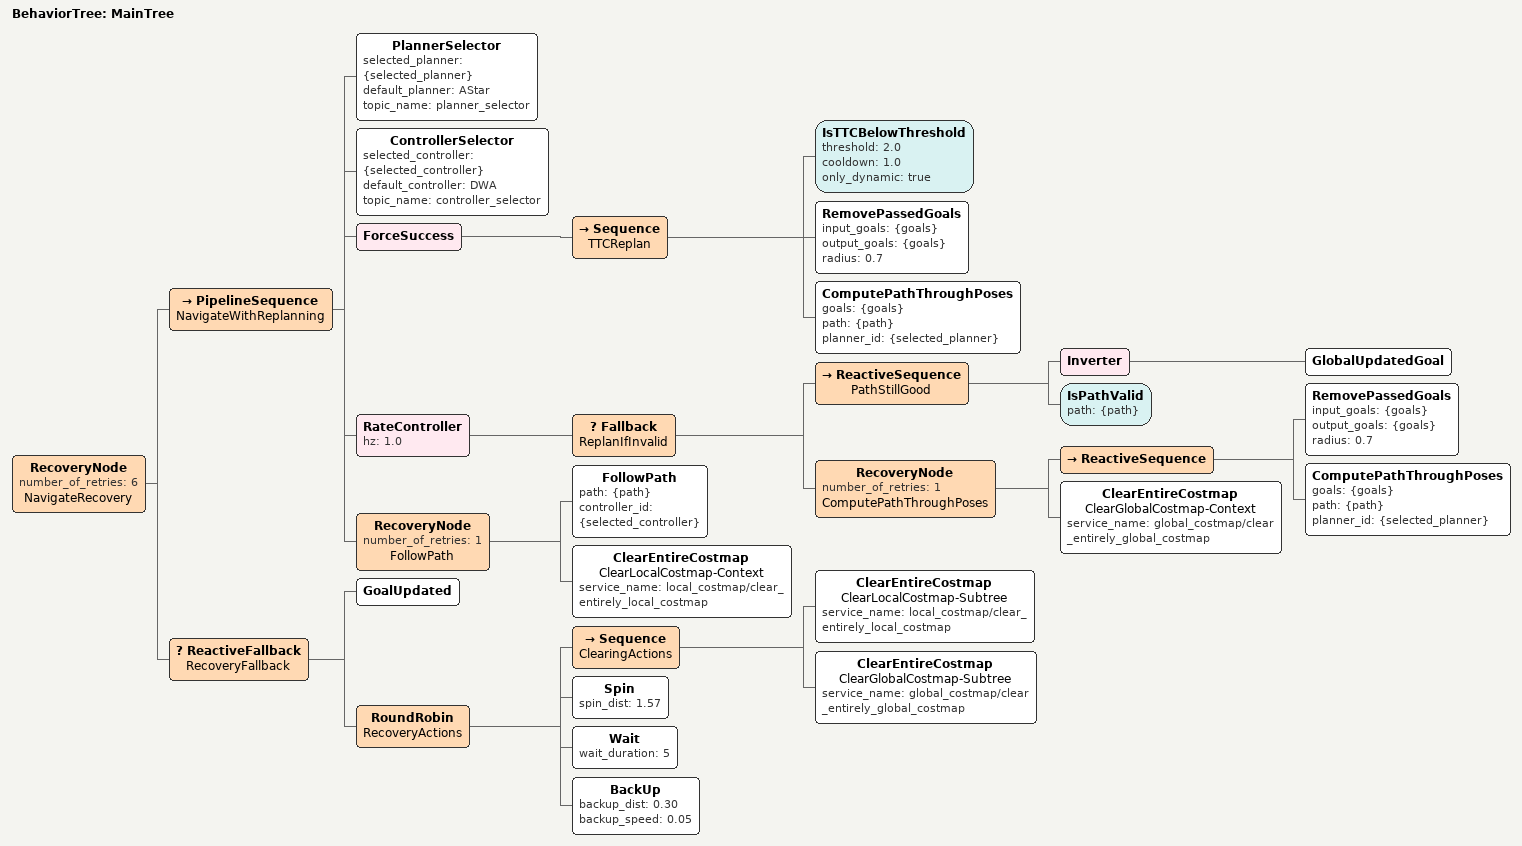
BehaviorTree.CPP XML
<root main_tree_to_execute="MainTree">
  <BehaviorTree ID="MainTree">
    <RecoveryNode number_of_retries="6" name="NavigateRecovery">
      <PipelineSequence name="NavigateWithReplanning">
        <PlannerSelector selected_planner="{selected_planner}" default_planner="AStar" topic_name="planner_selector"/>
        <ControllerSelector selected_controller="{selected_controller}" default_controller="DWA" topic_name="controller_selector"/>
        <ForceSuccess>
          <Sequence name="TTCReplan">
            <IsTTCBelowThreshold threshold="2.0" cooldown="1.0" only_dynamic="true"/>
            <RemovePassedGoals input_goals="{goals}" output_goals="{goals}" radius="0.7"/>
            <ComputePathThroughPoses goals="{goals}" path="{path}" planner_id="{selected_planner}"/>
          </Sequence>
        </ForceSuccess>
        <RateController hz="1.0">
          <Fallback name="ReplanIfInvalid">
            <ReactiveSequence name="PathStillGood">
              <Inverter>
                <GlobalUpdatedGoal/>
              </Inverter>
              <IsPathValid path="{path}"/>
            </ReactiveSequence>
            <RecoveryNode number_of_retries="1" name="ComputePathThroughPoses">
              <ReactiveSequence>
                <RemovePassedGoals input_goals="{goals}" output_goals="{goals}" radius="0.7"/>
                <ComputePathThroughPoses goals="{goals}" path="{path}" planner_id="{selected_planner}"/>
              </ReactiveSequence>
              <ClearEntireCostmap name="ClearGlobalCostmap-Context" service_name="global_costmap/clear_entirely_global_costmap"/>
            </RecoveryNode>
          </Fallback>
        </RateController>
        <RecoveryNode number_of_retries="1" name="FollowPath">
          <FollowPath path="{path}" controller_id="{selected_controller}"/>
          <ClearEntireCostmap name="ClearLocalCostmap-Context" service_name="local_costmap/clear_entirely_local_costmap"/>
        </RecoveryNode>
      </PipelineSequence>
      <ReactiveFallback name="RecoveryFallback">
        <GoalUpdated/>
        <RoundRobin name="RecoveryActions">
          <Sequence name="ClearingActions">
            <ClearEntireCostmap name="ClearLocalCostmap-Subtree" service_name="local_costmap/clear_entirely_local_costmap"/>
            <ClearEntireCostmap name="ClearGlobalCostmap-Subtree" service_name="global_costmap/clear_entirely_global_costmap"/>
          </Sequence>
          <Spin spin_dist="1.57"/>
          <Wait wait_duration="5"/>
          <BackUp backup_dist="0.30" backup_speed="0.05"/>
        </RoundRobin>
      </ReactiveFallback>
    </RecoveryNode>
  </BehaviorTree>
</root>
